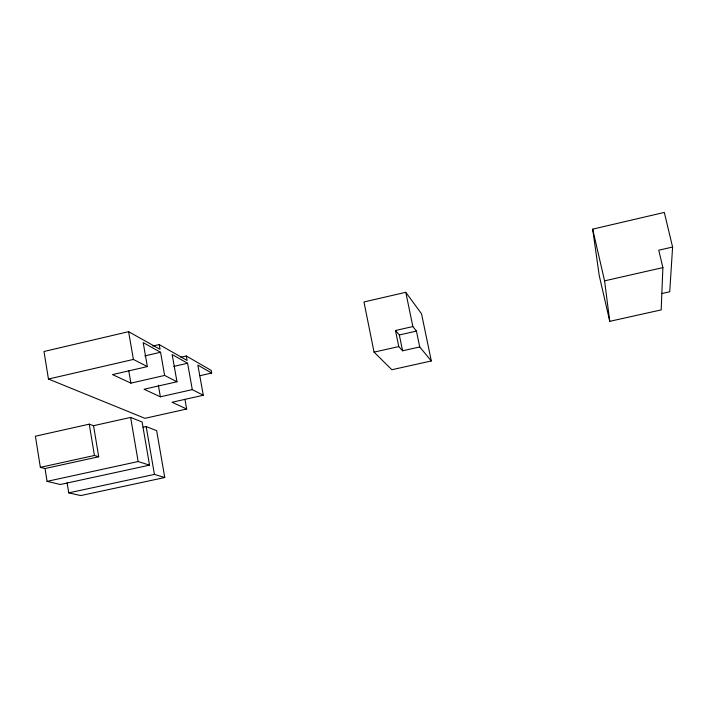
<?xml version="1.0" encoding="UTF-8"?>
<svg xmlns="http://www.w3.org/2000/svg" width="708" height="708" viewBox="0 0 708 708"><rect width="100%" height="100%" fill="white"/><g stroke="black" fill="none" stroke-linecap="round" stroke-linejoin="round"><path stroke-width="1.06" d="M672.6 247.039L658.759 250.216L662.892 267.606L661.175 309.909L609.765 321.326L599.225 275.483L592.667 229.153L664.308 212.427L672.6 247.039L669.733 291.767L661.599 293.581M152.831 346.053L159.212 344.575L160.043 349.31L128.608 331.671L43.993 351.495L48.445 379.037L144.936 418.331L186.673 409.02L184.947 399.312M405.79 292.298L363.974 301.971L374.054 352.133L391.86 369.726L431.314 360.965L421.526 313.768L405.79 292.298L412.853 326.565L416.446 331.096L419.72 346.955L431.314 360.965M144.795 355.912L160.566 352.274L164.637 375.444L176.982 381.771L172.159 354.549L187.593 363.257L192.302 389.621L203.293 395.259L197.877 365.133L211.683 373.045L211.205 370.399L186.292 355.991L180.974 357.213M48.445 379.037L133.396 359.434L147.361 366.594L143.193 342.619L160.566 352.274M147.361 366.594L112.492 374.594L130.892 383.134L164.637 375.444M173.805 366.408L187.593 363.257M609.765 321.326L604.579 280.855L662.892 267.606M419.72 346.955L402.569 350.796L398.754 346.575L395.471 330.503L412.853 326.565M199.824 375.736L211.683 373.045M176.982 381.771L144.043 389.241L160.371 396.816L192.302 389.621M395.471 330.503L399.33 334.964L416.446 331.096M374.054 352.133L398.754 346.575M203.293 395.259L172.079 402.25L186.673 409.02M89.252 424.163L35.4 436.216L40.356 467.351L45.02 468.546L98.713 456.766L93.553 425.694L89.252 424.163L94.438 455.474L98.713 456.766M93.553 425.694L130.617 417.419L142.104 421.986L149.53 465.147L60.322 484.493L47.064 481.36L45.02 468.546M143.007 427.26L146.175 426.561L156.645 430.659L164.769 477.519L80.756 495.573L68.738 492.874L67.118 482.829M40.356 467.351L94.438 455.474M47.064 481.36L138.148 461.536L149.53 465.147M68.738 492.874L154.424 474.395L164.769 477.519M159.212 344.575L187.098 360.461L186.292 355.991M592.667 229.153L604.579 280.855M399.33 334.964L402.569 350.796M158.353 385.249L160.371 396.816M146.175 426.561L154.424 474.395M128.608 331.671L133.396 359.434M128.732 370.532L130.892 383.134M130.617 417.419L138.148 461.536"/></g></svg>
